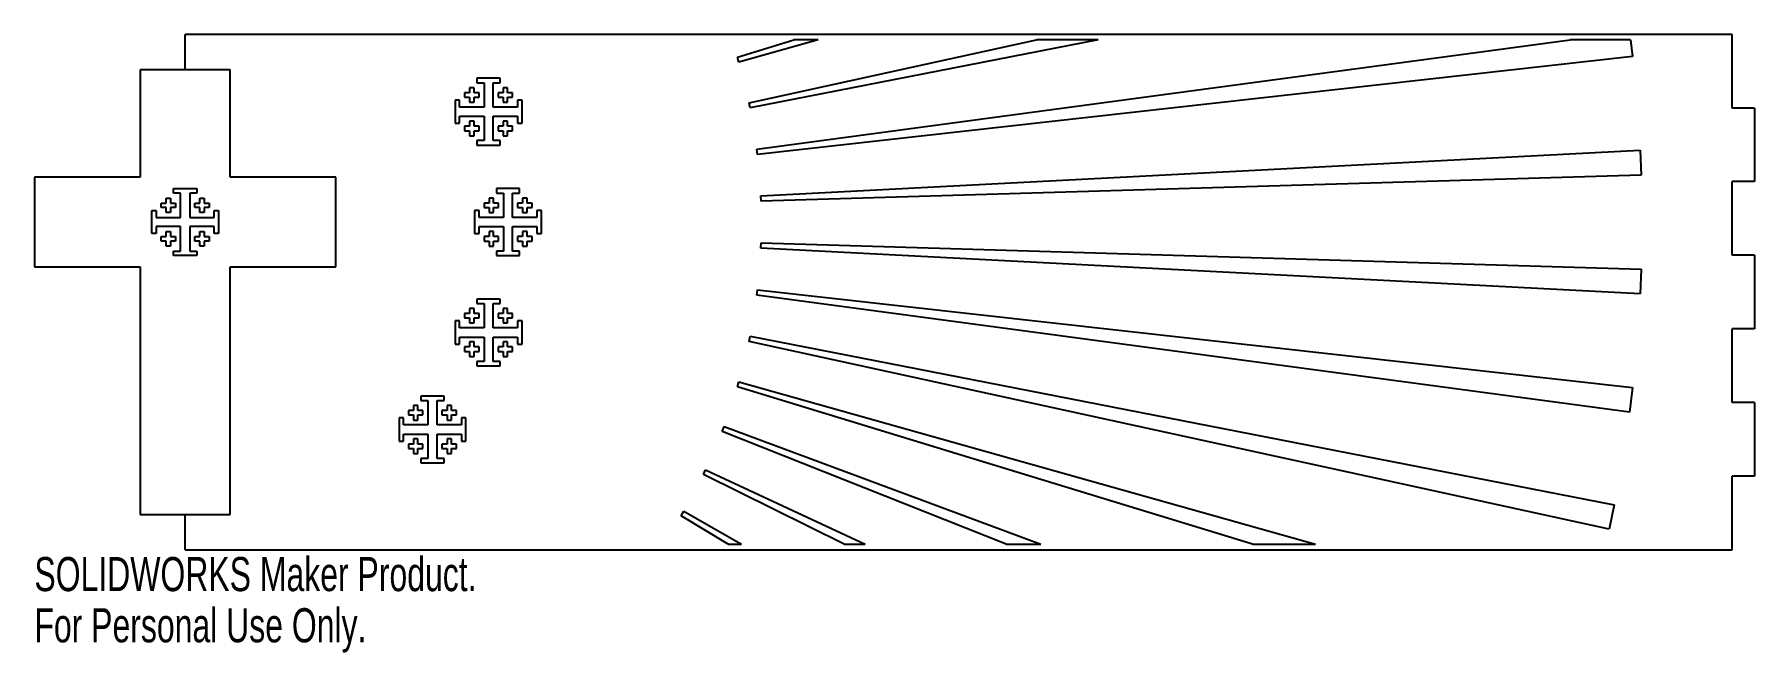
# Model space of a CAD drawing. Header units: inches. Extents: x 7.91 to 17.5, y -0.57 to 2.88.
import ezdxf

# ---------------------------------------------------------------- set-up
doc = ezdxf.new("R2010")
doc.units = ezdxf.units.IN
doc.header["$MEASUREMENT"] = 0
doc.styles.add('SLDTEXTSTYLE0', font='TXT', dxfattribs={"width": 0.7})

msp = doc.modelspace()

# ---------------------------------------------------------------- linework, layer by layer
at = {"color": 7, "linetype": 'Continuous', "lineweight": 25}
for p, q in [((17.375, 2.875), (8.75, 2.875)), ((8.75, 2.6781), (8.75, 2.875)), ((11.8293, 2.7477), (12.1436, 2.8438)), ((12.2792, 2.8438), (11.8376, 2.7194)), ((11.894, 2.4936), (13.497, 2.8438)), ((13.8397, 2.8438), (11.9, 2.4647)), ((11.9378, 2.2352), (16.4718, 2.8438)), ((12.2792, 2.8438), (12.1436, 2.8438)), ((13.8397, 2.8438), (13.497, 2.8438)), ((16.808, 2.8438), (16.4718, 2.8438)), ((16.808, 2.8438), (16.8194, 2.7514)), ((17.375, 2.4643), (17.375, 2.875)), ((11.8376, 2.7194), (11.8293, 2.7477)), ((16.8194, 2.7514), (11.9414, 2.2059)), ((9, 2.6781), (8.5, 2.6781)), ((8.5, 2.6781), (8.5, 2.0781)), ((9, 2.0781), (9, 2.6781)), ((10.5061, 2.6303), (10.3768, 2.6303)), ((10.3768, 2.6303), (10.3768, 2.6053)), ((10.3768, 2.6053), (10.4161, 2.6053)), ((10.4161, 2.6053), (10.4161, 2.4692)), ((10.4668, 2.4692), (10.4668, 2.6053)), ((10.4668, 2.6053), (10.5061, 2.6053)), ((10.5061, 2.6053), (10.5061, 2.6303)), ((10.2799, 2.5084), (10.2549, 2.5084)), ((10.2549, 2.5084), (10.2549, 2.3792)), ((10.2799, 2.4692), (10.2799, 2.5084)), ((10.3355, 2.5498), (10.3075, 2.5498)), ((10.3075, 2.5498), (10.3075, 2.5247)), ((10.3075, 2.5247), (10.3355, 2.5247)), ((10.3605, 2.5777), (10.3355, 2.5777)), ((10.3355, 2.5777), (10.3355, 2.5498)), ((10.3355, 2.5247), (10.3355, 2.4968)), ((10.3355, 2.4968), (10.3605, 2.4968)), ((10.3605, 2.5498), (10.3605, 2.5777)), ((10.3885, 2.5498), (10.3605, 2.5498)), ((10.3605, 2.4968), (10.3605, 2.5247)), ((10.3605, 2.5247), (10.3885, 2.5247)), ((10.3885, 2.5247), (10.3885, 2.5498)), ((10.5224, 2.5498), (10.4944, 2.5498)), ((10.4944, 2.5498), (10.4944, 2.5247)), ((10.4944, 2.5247), (10.5224, 2.5247)), ((10.5474, 2.5777), (10.5224, 2.5777)), ((10.5224, 2.5777), (10.5224, 2.5498)), ((10.5224, 2.5247), (10.5224, 2.4968)), ((10.5224, 2.4968), (10.5474, 2.4968)), ((10.5474, 2.5498), (10.5474, 2.5777)), ((10.5754, 2.5498), (10.5474, 2.5498)), ((10.5474, 2.4968), (10.5474, 2.5247)), ((10.5474, 2.5247), (10.5754, 2.5247)), ((10.5754, 2.5247), (10.5754, 2.5498)), ((10.628, 2.5084), (10.603, 2.5084)), ((10.603, 2.5084), (10.603, 2.4692)), ((10.628, 2.3792), (10.628, 2.5084)), ((11.9, 2.4647), (11.894, 2.4936)), ((10.4161, 2.4692), (10.2799, 2.4692)), ((10.2799, 2.3792), (10.2799, 2.4184)), ((10.2799, 2.4184), (10.4161, 2.4184)), ((10.4161, 2.4184), (10.4161, 2.2823)), ((10.603, 2.4692), (10.4668, 2.4692)), ((10.4668, 2.2823), (10.4668, 2.4184)), ((10.4668, 2.4184), (10.603, 2.4184)), ((10.603, 2.4184), (10.603, 2.3792)), ((17.5, 2.4643), (17.375, 2.4643)), ((17.5, 2.4643), (17.5, 2.0536)), ((10.2549, 2.3792), (10.2799, 2.3792)), ((10.3355, 2.3628), (10.3075, 2.3628)), ((10.3075, 2.3628), (10.3075, 2.3378)), ((10.3075, 2.3378), (10.3355, 2.3378)), ((10.3605, 2.3908), (10.3355, 2.3908)), ((10.3355, 2.3908), (10.3355, 2.3628)), ((10.3355, 2.3378), (10.3355, 2.3098)), ((10.3355, 2.3098), (10.3605, 2.3098)), ((10.3605, 2.3628), (10.3605, 2.3908)), ((10.3885, 2.3628), (10.3605, 2.3628)), ((10.3605, 2.3098), (10.3605, 2.3378)), ((10.3605, 2.3378), (10.3885, 2.3378)), ((10.3885, 2.3378), (10.3885, 2.3628)), ((10.4944, 2.3628), (10.4944, 2.3378)), ((10.5224, 2.3628), (10.4944, 2.3628)), ((10.4944, 2.3378), (10.5224, 2.3378)), ((10.5474, 2.3908), (10.5224, 2.3908)), ((10.5224, 2.3908), (10.5224, 2.3628)), ((10.5224, 2.3378), (10.5224, 2.3098)), ((10.5224, 2.3098), (10.5474, 2.3098)), ((10.5474, 2.3628), (10.5474, 2.3908)), ((10.5754, 2.3628), (10.5474, 2.3628)), ((10.5474, 2.3098), (10.5474, 2.3378)), ((10.5474, 2.3378), (10.5754, 2.3378)), ((10.5754, 2.3378), (10.5754, 2.3628)), ((10.603, 2.3792), (10.628, 2.3792)), ((10.4161, 2.2823), (10.3768, 2.2823)), ((10.3768, 2.2823), (10.3768, 2.2573)), ((10.3768, 2.2573), (10.5061, 2.2573)), ((10.5061, 2.2823), (10.4668, 2.2823)), ((10.5061, 2.2573), (10.5061, 2.2823)), ((11.9414, 2.2059), (11.9378, 2.2352)), ((11.9604, 1.974), (16.8621, 2.2283)), ((16.8621, 2.2283), (16.8678, 2.0906)), ((7.9094, 2.0781), (7.9094, 1.5781)), ((8.5, 2.0781), (7.9094, 2.0781)), ((8.6854, 2.0147), (8.8146, 2.0147)), ((8.6854, 1.9897), (8.6854, 2.0147)), ((8.8146, 2.0147), (8.8146, 1.9897)), ((9.5906, 2.0781), (9, 2.0781)), ((9.5906, 1.5781), (9.5906, 2.0781)), ((10.6146, 2.0147), (10.4854, 2.0147)), ((10.4854, 2.0147), (10.4854, 1.9897)), ((10.6146, 1.9897), (10.6146, 2.0147)), ((16.8678, 2.0906), (11.9616, 1.9445)), ((17.5, 2.0536), (17.375, 2.0536)), ((17.375, 1.6429), (17.375, 2.0536)), ((8.6161, 1.9341), (8.644, 1.9341)), ((8.6161, 1.9091), (8.6161, 1.9341)), ((8.644, 1.9621), (8.6691, 1.9621)), ((8.644, 1.9341), (8.644, 1.9621)), ((8.6691, 1.9621), (8.6691, 1.9341)), ((8.6691, 1.9341), (8.697, 1.9341)), ((8.7246, 1.9897), (8.6854, 1.9897)), ((8.697, 1.9341), (8.697, 1.9091)), ((8.7246, 1.8535), (8.7246, 1.9897)), ((8.7754, 1.9897), (8.7754, 1.8535)), ((8.8146, 1.9897), (8.7754, 1.9897)), ((8.803, 1.9341), (8.8309, 1.9341)), ((8.803, 1.9091), (8.803, 1.9341)), ((8.8309, 1.9621), (8.856, 1.9621)), ((8.8309, 1.9341), (8.8309, 1.9621)), ((8.856, 1.9621), (8.856, 1.9341)), ((8.856, 1.9341), (8.8839, 1.9341)), ((8.8839, 1.9341), (8.8839, 1.9091)), ((10.444, 1.9341), (10.4161, 1.9341)), ((10.4161, 1.9341), (10.4161, 1.9091)), ((10.4691, 1.9621), (10.444, 1.9621)), ((10.444, 1.9621), (10.444, 1.9341)), ((10.4691, 1.9341), (10.4691, 1.9621)), ((10.497, 1.9341), (10.4691, 1.9341)), ((10.4854, 1.9897), (10.5246, 1.9897)), ((10.497, 1.9091), (10.497, 1.9341)), ((10.5246, 1.9897), (10.5246, 1.8535)), ((10.5754, 1.8535), (10.5754, 1.9897)), ((10.5754, 1.9897), (10.6146, 1.9897)), ((10.6309, 1.9341), (10.603, 1.9341)), ((10.603, 1.9341), (10.603, 1.9091)), ((10.656, 1.9621), (10.6309, 1.9621)), ((10.6309, 1.9621), (10.6309, 1.9341)), ((10.656, 1.9341), (10.656, 1.9621)), ((10.6839, 1.9341), (10.656, 1.9341)), ((10.6839, 1.9091), (10.6839, 1.9341)), ((11.9616, 1.9445), (11.9604, 1.974)), ((8.5635, 1.8928), (8.5885, 1.8928)), ((8.5635, 1.7635), (8.5635, 1.8928)), ((8.5885, 1.8928), (8.5885, 1.8535)), ((8.5885, 1.8535), (8.7246, 1.8535)), ((8.644, 1.9091), (8.6161, 1.9091)), ((8.644, 1.8811), (8.644, 1.9091)), ((8.6691, 1.8811), (8.644, 1.8811)), ((8.6691, 1.9091), (8.6691, 1.8811)), ((8.697, 1.9091), (8.6691, 1.9091)), ((8.7754, 1.8535), (8.9115, 1.8535)), ((8.8309, 1.9091), (8.803, 1.9091)), ((8.8309, 1.8811), (8.8309, 1.9091)), ((8.856, 1.8811), (8.8309, 1.8811)), ((8.856, 1.9091), (8.856, 1.8811)), ((8.8839, 1.9091), (8.856, 1.9091)), ((8.9115, 1.8928), (8.9365, 1.8928)), ((8.9115, 1.8535), (8.9115, 1.8928)), ((8.9365, 1.8928), (8.9365, 1.7635)), ((10.3885, 1.8928), (10.3635, 1.8928)), ((10.3635, 1.8928), (10.3635, 1.7635)), ((10.3885, 1.8535), (10.3885, 1.8928)), ((10.5246, 1.8535), (10.3885, 1.8535)), ((10.4161, 1.9091), (10.444, 1.9091)), ((10.444, 1.9091), (10.444, 1.8811)), ((10.444, 1.8811), (10.4691, 1.8811)), ((10.4691, 1.8811), (10.4691, 1.9091)), ((10.4691, 1.9091), (10.497, 1.9091)), ((10.7115, 1.8535), (10.5754, 1.8535)), ((10.603, 1.9091), (10.6309, 1.9091)), ((10.6309, 1.9091), (10.6309, 1.8811)), ((10.6309, 1.8811), (10.656, 1.8811)), ((10.656, 1.8811), (10.656, 1.9091)), ((10.656, 1.9091), (10.6839, 1.9091)), ((10.7365, 1.8928), (10.7115, 1.8928)), ((10.7115, 1.8928), (10.7115, 1.8535)), ((10.7365, 1.7635), (10.7365, 1.8928)), ((8.5885, 1.7635), (8.5635, 1.7635)), ((8.5885, 1.8028), (8.5885, 1.7635)), ((8.7246, 1.8028), (8.5885, 1.8028)), ((8.6161, 1.7472), (8.644, 1.7472)), ((8.6161, 1.7222), (8.6161, 1.7472)), ((8.644, 1.7752), (8.6691, 1.7752)), ((8.644, 1.7472), (8.644, 1.7752)), ((8.6691, 1.7752), (8.6691, 1.7472)), ((8.6691, 1.7472), (8.697, 1.7472)), ((8.697, 1.7472), (8.697, 1.7222)), ((8.7246, 1.6666), (8.7246, 1.8028)), ((8.7754, 1.8028), (8.7754, 1.6666)), ((8.9115, 1.8028), (8.7754, 1.8028)), ((8.803, 1.7472), (8.8309, 1.7472)), ((8.803, 1.7222), (8.803, 1.7472)), ((8.8309, 1.7752), (8.856, 1.7752)), ((8.8309, 1.7472), (8.8309, 1.7752)), ((8.856, 1.7752), (8.856, 1.7472)), ((8.856, 1.7472), (8.8839, 1.7472)), ((8.8839, 1.7472), (8.8839, 1.7222)), ((8.9115, 1.7635), (8.9115, 1.8028)), ((8.9365, 1.7635), (8.9115, 1.7635)), ((10.3635, 1.7635), (10.3885, 1.7635)), ((10.3885, 1.7635), (10.3885, 1.8028)), ((10.3885, 1.8028), (10.5246, 1.8028)), ((10.444, 1.7472), (10.4161, 1.7472)), ((10.4161, 1.7472), (10.4161, 1.7222)), ((10.4691, 1.7752), (10.444, 1.7752)), ((10.444, 1.7752), (10.444, 1.7472)), ((10.4691, 1.7472), (10.4691, 1.7752)), ((10.497, 1.7472), (10.4691, 1.7472)), ((10.497, 1.7222), (10.497, 1.7472)), ((10.5246, 1.8028), (10.5246, 1.6666)), ((10.5754, 1.6666), (10.5754, 1.8028)), ((10.5754, 1.8028), (10.7115, 1.8028)), ((10.603, 1.7472), (10.603, 1.7222)), ((10.6309, 1.7472), (10.603, 1.7472)), ((10.656, 1.7752), (10.6309, 1.7752)), ((10.6309, 1.7752), (10.6309, 1.7472)), ((10.656, 1.7472), (10.656, 1.7752)), ((10.6839, 1.7472), (10.656, 1.7472)), ((10.6839, 1.7222), (10.6839, 1.7472)), ((10.7115, 1.8028), (10.7115, 1.7635)), ((10.7115, 1.7635), (10.7365, 1.7635)), ((8.644, 1.7222), (8.6161, 1.7222)), ((8.644, 1.6942), (8.644, 1.7222)), ((8.6691, 1.6942), (8.644, 1.6942)), ((8.6691, 1.7222), (8.6691, 1.6942)), ((8.697, 1.7222), (8.6691, 1.7222)), ((8.6854, 1.6666), (8.7246, 1.6666)), ((8.6854, 1.6416), (8.6854, 1.6666)), ((8.8146, 1.6416), (8.6854, 1.6416)), ((8.7754, 1.6666), (8.8146, 1.6666)), ((8.8309, 1.7222), (8.803, 1.7222)), ((8.8146, 1.6666), (8.8146, 1.6416)), ((8.8309, 1.6942), (8.8309, 1.7222)), ((8.856, 1.6942), (8.8309, 1.6942)), ((8.856, 1.7222), (8.856, 1.6942)), ((8.8839, 1.7222), (8.856, 1.7222)), ((10.4161, 1.7222), (10.444, 1.7222)), ((10.444, 1.7222), (10.444, 1.6942)), ((10.444, 1.6942), (10.4691, 1.6942)), ((10.4691, 1.6942), (10.4691, 1.7222)), ((10.4691, 1.7222), (10.497, 1.7222)), ((10.5246, 1.6666), (10.4854, 1.6666)), ((10.4854, 1.6666), (10.4854, 1.6416)), ((10.4854, 1.6416), (10.6146, 1.6416)), ((10.6146, 1.6666), (10.5754, 1.6666)), ((10.603, 1.7222), (10.6309, 1.7222)), ((10.6146, 1.6416), (10.6146, 1.6666)), ((10.6309, 1.7222), (10.6309, 1.6942)), ((10.6309, 1.6942), (10.656, 1.6942)), ((10.656, 1.6942), (10.656, 1.7222)), ((10.656, 1.7222), (10.6839, 1.7222)), ((11.9604, 1.6823), (11.9616, 1.7118)), ((16.8621, 1.428), (11.9604, 1.6823)), ((11.9616, 1.7118), (16.8678, 1.5657)), ((17.5, 1.6429), (17.375, 1.6429)), ((17.5, 1.6429), (17.5, 1.2321)), ((7.9094, 1.5781), (8.5, 1.5781)), ((8.5, 1.5781), (8.5, 0.1969)), ((9, 0.1969), (9, 1.5781)), ((9, 1.5781), (9.5906, 1.5781)), ((16.8678, 1.5657), (16.8621, 1.428)), ((11.9378, 1.4211), (11.9414, 1.4504)), ((11.9414, 1.4504), (16.8194, 0.9049)), ((10.3605, 1.3465), (10.3355, 1.3465)), ((10.3355, 1.3465), (10.3355, 1.3185)), ((10.3605, 1.3185), (10.3605, 1.3465)), ((10.5061, 1.399), (10.3768, 1.399)), ((10.3768, 1.399), (10.3768, 1.374)), ((10.3768, 1.374), (10.4161, 1.374)), ((10.4161, 1.374), (10.4161, 1.2379)), ((10.4668, 1.2379), (10.4668, 1.374)), ((10.4668, 1.374), (10.5061, 1.374)), ((10.5061, 1.374), (10.5061, 1.399)), ((10.5474, 1.3465), (10.5224, 1.3465)), ((10.5224, 1.3465), (10.5224, 1.3185)), ((10.5474, 1.3185), (10.5474, 1.3465)), ((16.8025, 0.7682), (11.9378, 1.4211)), ((10.2799, 1.2771), (10.2549, 1.2771)), ((10.2549, 1.2771), (10.2549, 1.1479)), ((10.2799, 1.2379), (10.2799, 1.2771)), ((10.3355, 1.3185), (10.3075, 1.3185)), ((10.3075, 1.3185), (10.3075, 1.2935)), ((10.3075, 1.2935), (10.3355, 1.2935)), ((10.3355, 1.2935), (10.3355, 1.2655)), ((10.3355, 1.2655), (10.3605, 1.2655)), ((10.3885, 1.3185), (10.3605, 1.3185)), ((10.3605, 1.2655), (10.3605, 1.2935)), ((10.3605, 1.2935), (10.3885, 1.2935)), ((10.3885, 1.2935), (10.3885, 1.3185)), ((10.5224, 1.3185), (10.4944, 1.3185)), ((10.4944, 1.3185), (10.4944, 1.2935)), ((10.4944, 1.2935), (10.5224, 1.2935)), ((10.5224, 1.2935), (10.5224, 1.2655)), ((10.5224, 1.2655), (10.5474, 1.2655)), ((10.5754, 1.3185), (10.5474, 1.3185)), ((10.5474, 1.2655), (10.5474, 1.2935)), ((10.5474, 1.2935), (10.5754, 1.2935)), ((10.5754, 1.2935), (10.5754, 1.3185)), ((10.628, 1.2771), (10.603, 1.2771)), ((10.603, 1.2771), (10.603, 1.2379)), ((10.628, 1.1479), (10.628, 1.2771)), ((10.4161, 1.2379), (10.2799, 1.2379)), ((10.2799, 1.1479), (10.2799, 1.1871)), ((10.2799, 1.1871), (10.4161, 1.1871)), ((10.3605, 1.1595), (10.3355, 1.1595)), ((10.3355, 1.1595), (10.3355, 1.1316)), ((10.3605, 1.1316), (10.3605, 1.1595)), ((10.4161, 1.1871), (10.4161, 1.051)), ((10.603, 1.2379), (10.4668, 1.2379)), ((10.4668, 1.051), (10.4668, 1.1871)), ((10.4668, 1.1871), (10.603, 1.1871)), ((10.5474, 1.1595), (10.5224, 1.1595)), ((10.5224, 1.1595), (10.5224, 1.1316)), ((10.5474, 1.1316), (10.5474, 1.1595)), ((10.603, 1.1871), (10.603, 1.1479)), ((11.894, 1.1627), (11.9, 1.1916)), ((16.6893, 0.1153), (11.894, 1.1627)), ((11.9, 1.1916), (16.7173, 0.2503)), ((17.5, 1.2321), (17.375, 1.2321)), ((17.375, 0.8214), (17.375, 1.2321)), ((10.2549, 1.1479), (10.2799, 1.1479)), ((10.3355, 1.1316), (10.3075, 1.1316)), ((10.3075, 1.1316), (10.3075, 1.1065)), ((10.3075, 1.1065), (10.3355, 1.1065)), ((10.3355, 1.1065), (10.3355, 1.0786)), ((10.3355, 1.0786), (10.3605, 1.0786)), ((10.3885, 1.1316), (10.3605, 1.1316)), ((10.3605, 1.0786), (10.3605, 1.1065)), ((10.3605, 1.1065), (10.3885, 1.1065)), ((10.3885, 1.1065), (10.3885, 1.1316)), ((10.4944, 1.1316), (10.4944, 1.1065)), ((10.5224, 1.1316), (10.4944, 1.1316)), ((10.4944, 1.1065), (10.5224, 1.1065)), ((10.5224, 1.1065), (10.5224, 1.0786)), ((10.5224, 1.0786), (10.5474, 1.0786)), ((10.5754, 1.1316), (10.5474, 1.1316)), ((10.5474, 1.0786), (10.5474, 1.1065)), ((10.5474, 1.1065), (10.5754, 1.1065)), ((10.5754, 1.1065), (10.5754, 1.1316)), ((10.603, 1.1479), (10.628, 1.1479)), ((10.4161, 1.051), (10.3768, 1.051)), ((10.3768, 1.051), (10.3768, 1.026)), ((10.3768, 1.026), (10.5061, 1.026)), ((10.5061, 1.051), (10.4668, 1.051)), ((10.5061, 1.026), (10.5061, 1.051)), ((11.8293, 0.9086), (11.8376, 0.9369)), ((14.6998, 0.0312), (11.8293, 0.9086)), ((11.8376, 0.9369), (15.0528, 0.0312)), ((16.8194, 0.9049), (16.8025, 0.7682)), ((10.0229, 0.7771), (9.9949, 0.7771)), ((9.9949, 0.7771), (9.9949, 0.7521)), ((10.0479, 0.8051), (10.0229, 0.8051)), ((10.0229, 0.8051), (10.0229, 0.7771)), ((10.0479, 0.7771), (10.0479, 0.8051)), ((10.0759, 0.7771), (10.0479, 0.7771)), ((10.1935, 0.8577), (10.0642, 0.8577)), ((10.0642, 0.8577), (10.0642, 0.8327)), ((10.0642, 0.8327), (10.1035, 0.8327)), ((10.0759, 0.7521), (10.0759, 0.7771)), ((10.1035, 0.8327), (10.1035, 0.6965)), ((10.1543, 0.6965), (10.1543, 0.8327)), ((10.1543, 0.8327), (10.1935, 0.8327)), ((10.2098, 0.7771), (10.1819, 0.7771)), ((10.1819, 0.7771), (10.1819, 0.7521)), ((10.1935, 0.8327), (10.1935, 0.8577)), ((10.2348, 0.8051), (10.2098, 0.8051)), ((10.2098, 0.8051), (10.2098, 0.7771)), ((10.2348, 0.7771), (10.2348, 0.8051)), ((10.2628, 0.7771), (10.2348, 0.7771)), ((10.2628, 0.7521), (10.2628, 0.7771)), ((17.5, 0.8214), (17.375, 0.8214)), ((17.5, 0.8214), (17.5, 0.4107)), ((9.9674, 0.7358), (9.9424, 0.7358)), ((9.9424, 0.7358), (9.9424, 0.6065)), ((9.9674, 0.6965), (9.9674, 0.7358)), ((10.1035, 0.6965), (9.9674, 0.6965)), ((9.9949, 0.7521), (10.0229, 0.7521)), ((10.0229, 0.7521), (10.0229, 0.7241)), ((10.0229, 0.7241), (10.0479, 0.7241)), ((10.0479, 0.7241), (10.0479, 0.7521)), ((10.0479, 0.7521), (10.0759, 0.7521)), ((10.2904, 0.6965), (10.1543, 0.6965)), ((10.1819, 0.7521), (10.2098, 0.7521)), ((10.2098, 0.7521), (10.2098, 0.7241)), ((10.2098, 0.7241), (10.2348, 0.7241)), ((10.2348, 0.7241), (10.2348, 0.7521)), ((10.2348, 0.7521), (10.2628, 0.7521)), ((10.3154, 0.7358), (10.2904, 0.7358)), ((10.2904, 0.7358), (10.2904, 0.6965)), ((10.3154, 0.6065), (10.3154, 0.7358)), ((11.7441, 0.6607), (11.7547, 0.6882)), ((11.7547, 0.6882), (13.5206, 0.0312)), ((9.9424, 0.6065), (9.9674, 0.6065)), ((9.9674, 0.6065), (9.9674, 0.6457)), ((9.9674, 0.6457), (10.1035, 0.6457)), ((10.0229, 0.5902), (9.9949, 0.5902)), ((9.9949, 0.5902), (9.9949, 0.5652)), ((10.0479, 0.6182), (10.0229, 0.6182)), ((10.0229, 0.6182), (10.0229, 0.5902)), ((10.0479, 0.5902), (10.0479, 0.6182)), ((10.0759, 0.5902), (10.0479, 0.5902)), ((10.0759, 0.5652), (10.0759, 0.5902)), ((10.1035, 0.6457), (10.1035, 0.5096)), ((10.1543, 0.5096), (10.1543, 0.6457)), ((10.1543, 0.6457), (10.2904, 0.6457)), ((10.1819, 0.5902), (10.1819, 0.5652)), ((10.2098, 0.5902), (10.1819, 0.5902)), ((10.2348, 0.6182), (10.2098, 0.6182)), ((10.2098, 0.6182), (10.2098, 0.5902)), ((10.2348, 0.5902), (10.2348, 0.6182)), ((10.2628, 0.5902), (10.2348, 0.5902)), ((10.2628, 0.5652), (10.2628, 0.5902)), ((10.2904, 0.6457), (10.2904, 0.6065)), ((10.2904, 0.6065), (10.3154, 0.6065)), ((13.3281, 0.0312), (11.7441, 0.6607)), ((9.9949, 0.5652), (10.0229, 0.5652)), ((10.0229, 0.5652), (10.0229, 0.5372)), ((10.0229, 0.5372), (10.0479, 0.5372)), ((10.0479, 0.5372), (10.0479, 0.5652)), ((10.0479, 0.5652), (10.0759, 0.5652)), ((10.1035, 0.5096), (10.0642, 0.5096)), ((10.0642, 0.5096), (10.0642, 0.4846)), ((10.0642, 0.4846), (10.1935, 0.4846)), ((10.1935, 0.5096), (10.1543, 0.5096)), ((10.1819, 0.5652), (10.2098, 0.5652)), ((10.1935, 0.4846), (10.1935, 0.5096)), ((10.2098, 0.5652), (10.2098, 0.5372)), ((10.2098, 0.5372), (10.2348, 0.5372)), ((10.2348, 0.5372), (10.2348, 0.5652)), ((10.2348, 0.5652), (10.2628, 0.5652)), ((11.639, 0.4205), (11.6518, 0.4471)), ((12.425, 0.0312), (11.639, 0.4205)), ((11.6518, 0.4471), (12.5403, 0.0312)), ((17.5, 0.4107), (17.375, 0.4107)), ((17.375, 0), (17.375, 0.4107)), ((8.5, 0.1969), (9, 0.1969)), ((8.75, 0), (8.75, 0.1969)), ((11.5146, 0.1897), (11.5296, 0.2152)), ((11.5296, 0.2152), (11.8513, 0.0312)), ((16.7173, 0.2503), (16.6893, 0.1153)), ((11.7781, 0.0312), (11.5146, 0.1897)), ((8.75, 0), (17.375, 0)), ((11.7781, 0.0312), (11.8513, 0.0312)), ((12.425, 0.0312), (12.5403, 0.0312)), ((13.3281, 0.0312), (13.5206, 0.0312)), ((14.6998, 0.0312), (15.0528, 0.0312))]:
    msp.add_line(p, q, dxfattribs=at)

# ---------------------------------------------------------------- texts
at = {"color": 7, "linetype": 'Continuous', "char_height": 0.1903, "attachment_point": 1, "style": 'SLDTEXTSTYLE0'}
for s, insert in [('SOLIDWORKS Maker Product.', (7.9094, -0.0401)), ('For Personal Use Only.', (7.9094, -0.3256))]:
    msp.add_mtext(s, dxfattribs=dict(at, insert=insert))

doc.saveas('drawing.dxf')
